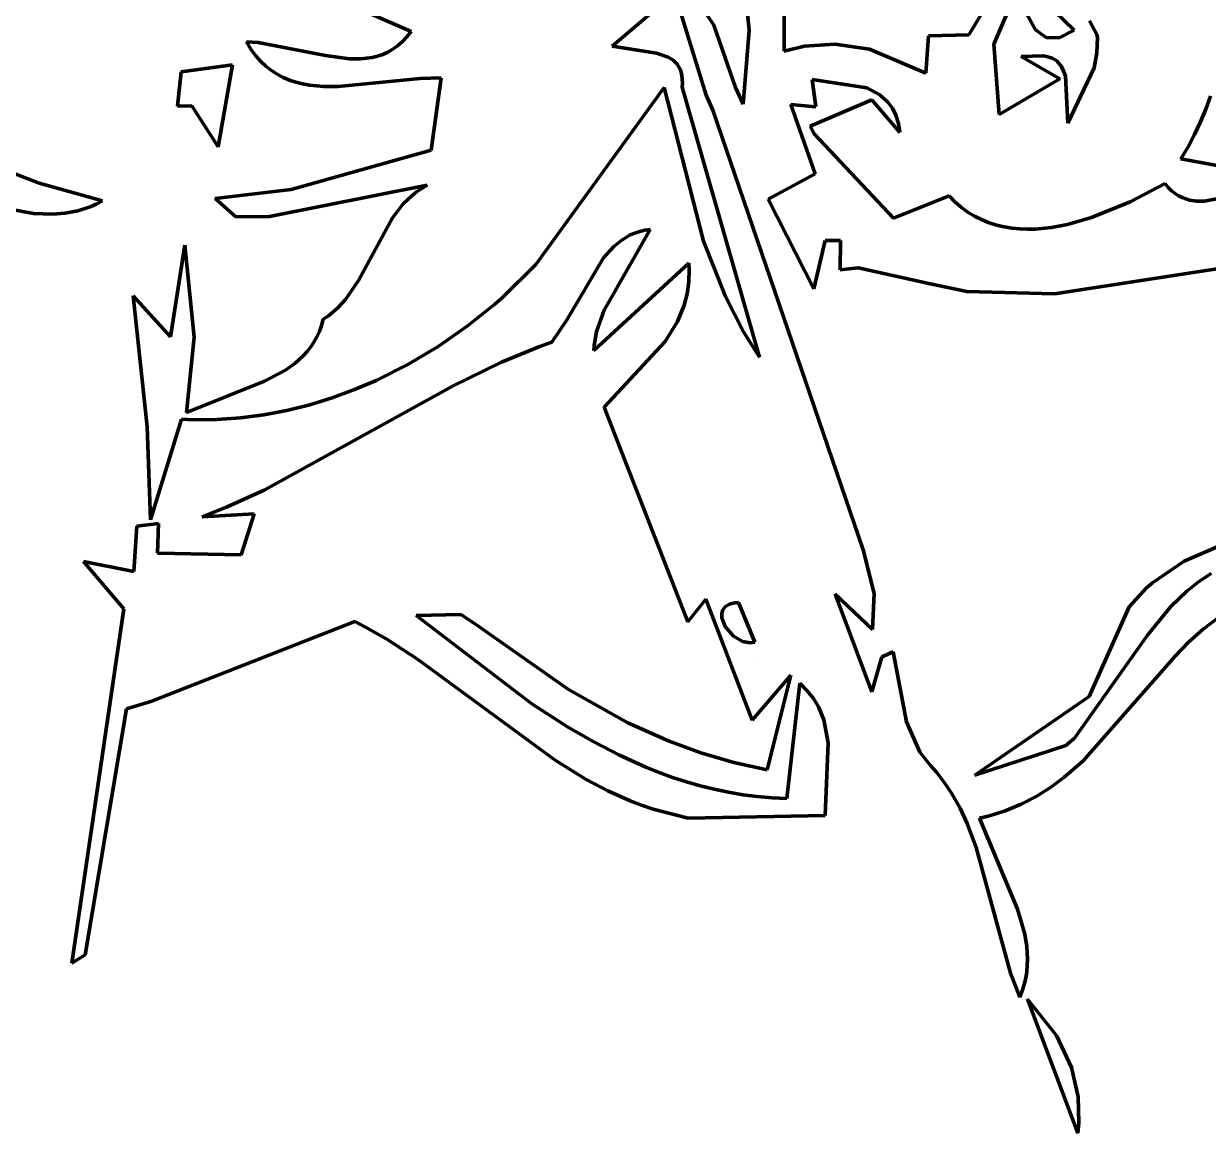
# Model space of a CAD drawing. Header units: millimetres. Extents: x 0 to 9.3, y 0 to 12.
# Drawn here: x 6.917 to 7.803, y 3.028 to 3.858 of the extents above; entities that cross this region are included whole.
import ezdxf

# ---------------------------------------------------------------- set-up
doc = ezdxf.new("R2010")
doc.units = ezdxf.units.MM
doc.layers.add('color#010101ff', color=7, linetype='CONTINUOUS', lineweight=100)
doc.layers.add('color#ffffffff', color=7, linetype='CONTINUOUS', lineweight=100)

msp = doc.modelspace()

# ---------------------------------------------------------------- linework, layer by layer
at = {"layer": 'color#010101ff'}
for p, q in [((7.62421, 3.85007), (7.66659, 3.91988)), ((7.48622, 3.9039), (7.48604, 3.83769)), ((7.20699, 3.8524), (7.10795, 3.89592)), ((7.45999, 3.85328), (7.45558, 3.89823)), ((7.66156, 3.88651), (7.6429, 3.84291)), ((7.40214, 3.87965), (7.3574, 3.84151)), ((7.42778, 3.8049), (7.4045, 3.88025)), ((7.42797, 3.86554), (7.43342, 3.85716)), ((7.67419, 3.85373), (7.66776, 3.86538)), ((7.68812, 3.86796), (7.70309, 3.85346)), ((7.43342, 3.85716), (7.44967, 3.81045)), ((7.71995, 3.85016), (7.71461, 3.86043)), ((7.20043, 3.84483), (7.20378, 3.84835)), ((7.20378, 3.84835), (7.20699, 3.8524)), ((7.45533, 3.79814), (7.45999, 3.85328)), ((7.59213, 3.82117), (7.59418, 3.8492)), ((7.59418, 3.8492), (7.62421, 3.85007)), ((7.68222, 3.84786), (7.67419, 3.85373)), ((7.69185, 3.84777), (7.68222, 3.84786)), ((7.70309, 3.85346), (7.69185, 3.84777)), ((7.72063, 3.84786), (7.71995, 3.85016)), ((7.72004, 3.83641), (7.72063, 3.84786)), ((7.08721, 3.83925), (7.08395, 3.84461)), ((7.08395, 3.84461), (7.0927, 3.84432)), ((7.09072, 3.83447), (7.08721, 3.83925)), ((7.0927, 3.84432), (7.14294, 3.83438)), ((7.18961, 3.83708), (7.19334, 3.83922)), ((7.19334, 3.83922), (7.19695, 3.84179)), ((7.19695, 3.84179), (7.20043, 3.84483)), ((7.3574, 3.84151), (7.39069, 3.83631)), ((7.48604, 3.83769), (7.50133, 3.84154)), ((7.50133, 3.84154), (7.52405, 3.8431)), ((7.52405, 3.8431), (7.54997, 3.83925)), ((7.54997, 3.83925), (7.59213, 3.82117)), ((7.6429, 3.84291), (7.647, 3.79023)), ((7.09445, 3.83022), (7.09072, 3.83447)), ((7.0984, 3.82648), (7.09445, 3.83022)), ((7.14294, 3.83438), (7.16084, 3.83197)), ((7.16084, 3.83197), (7.16947, 3.83194)), ((7.16947, 3.83194), (7.1778, 3.833)), ((7.1778, 3.833), (7.18183, 3.83399)), ((7.18183, 3.83399), (7.18578, 3.83535)), ((7.18578, 3.83535), (7.18961, 3.83708)), ((7.39069, 3.83631), (7.39936, 3.83332)), ((7.39936, 3.83332), (7.40298, 3.83103)), ((7.40298, 3.83103), (7.40597, 3.82805)), ((7.66338, 3.83369), (7.67978, 3.83428)), ((7.69247, 3.81708), (7.66338, 3.83369)), ((7.67978, 3.83428), (7.68228, 3.83387)), ((7.68228, 3.83387), (7.68658, 3.8325)), ((7.68658, 3.8325), (7.69001, 3.83048)), ((7.69001, 3.83048), (7.69371, 3.82638)), ((7.71792, 3.82525), (7.72004, 3.83641)), ((7.03223, 3.79648), (7.03503, 3.82216)), ((7.03503, 3.82216), (7.07342, 3.8276)), ((7.07342, 3.8276), (7.06276, 3.76603)), ((7.10255, 3.82323), (7.0984, 3.82648)), ((7.10689, 3.82043), (7.10255, 3.82323)), ((7.11141, 3.81807), (7.10689, 3.82043)), ((7.40597, 3.82805), (7.40821, 3.82428)), ((7.40821, 3.82428), (7.40901, 3.82207)), ((7.40901, 3.82207), (7.40958, 3.81961)), ((7.40958, 3.81961), (7.4099, 3.81691)), ((7.69371, 3.82638), (7.6965, 3.81936)), ((7.69824, 3.78383), (7.71792, 3.82525)), ((7.11609, 3.8161), (7.11141, 3.81807)), ((7.12093, 3.8145), (7.11609, 3.8161)), ((7.1259, 3.81325), (7.12093, 3.8145)), ((7.131, 3.81232), (7.1259, 3.81325)), ((7.14152, 3.81129), (7.131, 3.81232)), ((7.15238, 3.81119), (7.14152, 3.81129)), ((7.21371, 3.81729), (7.15238, 3.81119)), ((7.22945, 3.81778), (7.21371, 3.81729)), ((7.22217, 3.76361), (7.22945, 3.81778)), ((7.39623, 3.81067), (7.30043, 3.67814)), ((7.42587, 3.69548), (7.39623, 3.81067)), ((7.40997, 3.81394), (7.40976, 3.81068)), ((7.40976, 3.81068), (7.46773, 3.60873)), ((7.4099, 3.81691), (7.40997, 3.81394)), ((7.54803, 3.81022), (7.50712, 3.81652)), ((7.50712, 3.81652), (7.5099, 3.79604)), ((7.647, 3.79023), (7.69247, 3.81708)), ((7.6965, 3.81936), (7.69824, 3.78383)), ((7.43267, 3.79348), (7.42778, 3.8049)), ((7.44967, 3.81045), (7.45533, 3.79814)), ((7.55773, 3.80498), (7.54803, 3.81022)), ((7.56377, 3.7995), (7.55773, 3.80498)), ((7.80516, 3.80406), (7.80159, 3.79435)), ((7.0431, 3.79687), (7.03223, 3.79648)), ((7.06276, 3.76603), (7.0431, 3.79687)), ((7.54512, 3.46455), (7.43267, 3.79348)), ((7.5099, 3.79604), (7.49102, 3.79787)), ((7.49102, 3.79787), (7.50944, 3.74595)), ((7.5056, 3.78152), (7.5517, 3.80129)), ((7.5517, 3.80129), (7.57277, 3.77682)), ((7.56708, 3.795), (7.56377, 3.7995)), ((7.56973, 3.78976), (7.56708, 3.795)), ((7.80159, 3.79435), (7.79763, 3.78478)), ((7.57165, 3.78372), (7.56973, 3.78976)), ((7.79763, 3.78478), (7.79321, 3.77538)), ((7.50866, 3.77576), (7.5056, 3.78152)), ((7.56795, 3.71285), (7.50866, 3.77576)), ((7.57277, 3.77682), (7.57165, 3.78372)), ((7.79321, 3.77538), (7.78831, 3.76616)), ((6.8502, 3.76917), (6.92876, 3.73891)), ((7.11737, 3.73412), (7.22217, 3.76361)), ((7.78831, 3.76616), (7.78288, 3.75713)), ((7.78288, 3.75713), (7.83622, 3.74734)), ((7.50944, 3.74595), (7.47415, 3.72705)), ((6.92876, 3.73891), (6.97607, 3.72562)), ((7.06048, 3.72746), (7.11737, 3.73412)), ((7.21902, 3.73746), (7.10114, 3.71407)), ((7.2076, 3.72957), (7.21115, 3.7324)), ((7.21115, 3.7324), (7.21495, 3.73503)), ((7.21495, 3.73503), (7.21902, 3.73746)), ((7.77104, 3.7386), (7.74503, 3.72491)), ((7.77348, 3.73579), (7.77104, 3.7386)), ((7.77598, 3.73335), (7.77348, 3.73579)), ((7.77854, 3.73128), (7.77598, 3.73335)), ((7.78116, 3.72955), (7.77854, 3.73128)), ((6.9715, 3.72332), (6.9669, 3.72135)), ((6.97607, 3.72562), (6.9715, 3.72332)), ((7.07594, 3.71381), (7.06048, 3.72746)), ((7.19307, 3.713), (7.20121, 3.72338)), ((7.20121, 3.72338), (7.2076, 3.72957)), ((7.47415, 3.72705), (7.50841, 3.65999)), ((7.60959, 3.72938), (7.56795, 3.71285)), ((7.61414, 3.72478), (7.60959, 3.72938)), ((7.61889, 3.7207), (7.61414, 3.72478)), ((7.74503, 3.72491), (7.71613, 3.71316)), ((7.78382, 3.72815), (7.78116, 3.72955)), ((7.78929, 3.72626), (7.78382, 3.72815)), ((7.79491, 3.72545), (7.78929, 3.72626)), ((7.80066, 3.7256), (7.79491, 3.72545)), ((7.80944, 3.7273), (7.80066, 3.7256)), ((6.92451, 3.71635), (6.90549, 3.71982)), ((6.93877, 3.71576), (6.92451, 3.71635)), ((6.94823, 3.71653), (6.93877, 3.71576)), ((6.95761, 3.71836), (6.94823, 3.71653)), ((6.9669, 3.72135), (6.95761, 3.71836)), ((7.10114, 3.71407), (7.07594, 3.71381)), ((7.62381, 3.71713), (7.61889, 3.7207)), ((7.62891, 3.71405), (7.62381, 3.71713)), ((7.63415, 3.71144), (7.62891, 3.71405)), ((7.71613, 3.71316), (7.69811, 3.70807)), ((7.16772, 3.66622), (7.19307, 3.713)), ((7.63954, 3.70928), (7.63415, 3.71144)), ((7.64505, 3.70754), (7.63954, 3.70928)), ((7.65067, 3.70622), (7.64505, 3.70754)), ((7.6564, 3.70529), (7.65067, 3.70622)), ((7.6622, 3.70473), (7.6564, 3.70529)), ((7.66809, 3.70452), (7.6622, 3.70473)), ((7.67403, 3.70464), (7.66809, 3.70452)), ((7.68603, 3.70581), (7.67403, 3.70464)), ((7.69811, 3.70807), (7.68603, 3.70581)), ((7.38595, 3.70419), (7.35153, 3.64403)), ((7.35874, 3.69165), (7.36457, 3.69641)), ((7.36457, 3.69641), (7.371, 3.70019)), ((7.371, 3.70019), (7.37445, 3.70166)), ((7.37445, 3.70166), (7.37809, 3.70283)), ((7.37809, 3.70283), (7.38192, 3.70368)), ((7.38192, 3.70368), (7.38595, 3.70419)), ((7.44212, 3.6541), (7.42587, 3.69548)), ((7.50841, 3.65999), (7.51688, 3.69602)), ((7.51688, 3.69602), (7.52826, 3.69616)), ((7.52826, 3.69616), (7.52795, 3.67406)), ((7.02704, 3.62399), (7.03769, 3.69254)), ((7.03769, 3.69254), (7.04484, 3.62361)), ((7.35092, 3.68299), (7.35874, 3.69165)), ((7.30043, 3.67814), (7.27505, 3.65319)), ((7.32335, 3.63615), (7.35092, 3.68299)), ((7.34374, 3.61367), (7.41472, 3.67919)), ((7.41472, 3.67919), (7.41502, 3.67436)), ((7.41502, 3.67436), (7.41478, 3.66503)), ((7.52795, 3.67406), (7.54141, 3.67552)), ((7.54141, 3.67552), (7.59662, 3.66331)), ((7.68843, 3.65627), (7.81166, 3.67511)), ((7.15784, 3.65187), (7.16772, 3.66622)), ((7.41478, 3.66503), (7.41348, 3.65614)), ((7.59662, 3.66331), (7.62287, 3.65796)), ((7.0097, 3.55665), (6.99908, 3.65461)), ((6.99908, 3.65461), (7.02704, 3.62399)), ((7.15191, 3.64548), (7.15784, 3.65187)), ((7.27505, 3.65319), (7.26962, 3.64851)), ((7.41348, 3.65614), (7.41121, 3.64764)), ((7.45573, 3.62771), (7.44212, 3.6541)), ((7.62287, 3.65796), (7.68843, 3.65627)), ((7.14513, 3.63977), (7.15191, 3.64548)), ((7.26962, 3.64851), (7.24908, 3.63196)), ((7.35153, 3.64403), (7.34566, 3.62786)), ((7.41121, 3.64764), (7.40624, 3.63556)), ((7.14003, 3.63248), (7.14136, 3.63722)), ((7.14136, 3.63722), (7.14513, 3.63977)), ((7.31221, 3.62001), (7.32335, 3.63615)), ((7.40624, 3.63556), (7.39717, 3.62056)), ((7.13651, 3.62389), (7.13841, 3.62804)), ((7.13841, 3.62804), (7.14003, 3.63248)), ((7.24908, 3.63196), (7.22736, 3.61683)), ((7.34566, 3.62786), (7.34394, 3.61735)), ((7.46773, 3.60873), (7.45573, 3.62771)), ((7.04484, 3.62361), (7.03911, 3.56732)), ((7.12928, 3.61299), (7.13193, 3.61637)), ((7.13193, 3.61637), (7.13434, 3.62)), ((7.13434, 3.62), (7.13651, 3.62389)), ((7.22736, 3.61683), (7.20457, 3.60326)), ((7.27468, 3.60501), (7.30267, 3.61657)), ((7.30267, 3.61657), (7.31221, 3.62001)), ((7.34394, 3.61735), (7.34374, 3.61367)), ((7.39717, 3.62056), (7.35142, 3.57128)), ((7.12008, 3.60411), (7.12641, 3.60982)), ((7.12641, 3.60982), (7.12928, 3.61299)), ((7.09744, 3.59086), (7.11306, 3.59913)), ((7.11306, 3.59913), (7.12008, 3.60411)), ((7.20457, 3.60326), (7.18086, 3.59138)), ((7.23849, 3.58726), (7.27468, 3.60501)), ((7.03911, 3.56732), (7.09744, 3.59086)), ((7.18086, 3.59138), (7.1646, 3.58445)), ((7.09714, 3.50919), (7.23849, 3.58726)), ((7.1646, 3.58445), (7.14802, 3.57838)), ((7.13117, 3.57319), (7.11407, 3.56893)), ((7.14802, 3.57838), (7.13117, 3.57319)), ((7.07933, 3.56333), (7.06175, 3.56208)), ((7.09678, 3.56563), (7.07933, 3.56333)), ((7.11407, 3.56893), (7.09678, 3.56563)), ((7.35142, 3.57128), (7.41408, 3.41081)), ((7.01198, 3.48708), (7.0097, 3.55665)), ((7.03524, 3.56224), (7.01198, 3.48708)), ((7.04409, 3.56191), (7.03524, 3.56224)), ((7.06175, 3.56208), (7.04409, 3.56191)), ((7.06952, 3.49674), (7.09714, 3.50919)), ((7.90579, 3.50885), (7.78533, 3.45602)), ((7.05064, 3.48938), (7.06952, 3.49674)), ((7.00183, 3.48239), (7.01797, 3.48438)), ((7.01797, 3.48438), (7.01738, 3.46205)), ((7.0896, 3.4916), (7.05064, 3.48938)), ((7.0799, 3.46076), (7.0896, 3.4916)), ((6.99957, 3.44837), (7.00183, 3.48239)), ((7.01738, 3.46205), (7.0799, 3.46076)), ((7.55344, 3.43197), (7.54512, 3.46455)), ((6.99207, 3.42046), (6.96201, 3.45597)), ((6.96201, 3.45597), (6.99957, 3.44837)), ((7.78533, 3.45602), (7.76171, 3.4399)), ((7.76171, 3.4399), (7.75722, 3.43627)), ((7.78739, 3.43369), (7.79611, 3.44063)), ((7.79611, 3.44063), (7.80554, 3.44691)), ((7.55172, 3.35831), (7.52427, 3.43138)), ((7.52427, 3.43138), (7.55213, 3.405)), ((7.55213, 3.405), (7.55344, 3.43197)), ((7.75722, 3.43627), (7.74433, 3.42193)), ((7.77548, 3.42218), (7.78739, 3.43369)), ((7.41408, 3.41081), (7.42755, 3.42774)), ((7.42755, 3.42774), (7.46211, 3.33725)), ((7.44022, 3.41962), (7.4421, 3.422)), ((7.4421, 3.422), (7.44346, 3.42299)), ((7.44346, 3.42299), (7.44511, 3.42381)), ((7.44511, 3.42381), (7.44707, 3.42447)), ((7.44707, 3.42447), (7.44935, 3.42493)), ((7.44935, 3.42493), (7.45196, 3.42518)), ((7.45196, 3.42518), (7.46424, 3.39541)), ((7.74433, 3.42193), (7.71425, 3.35486)), ((7.75799, 3.40081), (7.77548, 3.42218)), ((6.95328, 3.15522), (6.99207, 3.42046)), ((7.24429, 3.4162), (7.21091, 3.41544)), ((7.21091, 3.41544), (7.29741, 3.34947)), ((7.25526, 3.40902), (7.24429, 3.4162)), ((7.43937, 3.41682), (7.44022, 3.41962)), ((7.43943, 3.41373), (7.43937, 3.41682)), ((7.44189, 3.40723), (7.43943, 3.41373)), ((7.81114, 3.41405), (7.79957, 3.40513)), ((7.16496, 3.41098), (7.0123, 3.35104)), ((7.17305, 3.40677), (7.16496, 3.41098)), ((7.18885, 3.3977), (7.17305, 3.40677)), ((7.3247, 3.36002), (7.25526, 3.40902)), ((7.4483, 3.39991), (7.44189, 3.40723)), ((7.79957, 3.40513), (7.7886, 3.39537)), ((7.21176, 3.3828), (7.18885, 3.3977)), ((7.45507, 3.39602), (7.4483, 3.39991)), ((7.46057, 3.39497), (7.45507, 3.39602)), ((7.46424, 3.39541), (7.46057, 3.39497)), ((7.70321, 3.3236), (7.75799, 3.40081)), ((7.7886, 3.39537), (7.77829, 3.3847)), ((7.56774, 3.38838), (7.55916, 3.38461)), ((7.57753, 3.33579), (7.56774, 3.38838)), ((7.31489, 3.30711), (7.21176, 3.3828)), ((7.46448, 3.38272), (7.46448, 3.38272)), ((7.55916, 3.38461), (7.55172, 3.35831)), ((7.7734, 3.37899), (7.70991, 3.30661)), ((7.77829, 3.3847), (7.7734, 3.37899)), ((7.46211, 3.33725), (7.49103, 3.37082)), ((7.49103, 3.37082), (7.4735, 3.30008)), ((7.36912, 3.33518), (7.3247, 3.36002)), ((7.48819, 3.27841), (7.4978, 3.36479)), ((7.4978, 3.36479), (7.5034, 3.35918)), ((7.5034, 3.35918), (7.50801, 3.35327)), ((7.0123, 3.35104), (6.99415, 3.3455)), ((7.50801, 3.35327), (7.5117, 3.34708)), ((7.71425, 3.35486), (7.62878, 3.29599)), ((6.99415, 3.3455), (6.9631, 3.16141)), ((7.29741, 3.34947), (7.32491, 3.33172)), ((7.5117, 3.34708), (7.51572, 3.33735)), ((7.4, 3.3213), (7.36912, 3.33518)), ((7.51572, 3.33735), (7.5191, 3.32018)), ((7.58753, 3.31306), (7.57753, 3.33579)), ((7.32491, 3.33172), (7.34372, 3.32085)), ((7.69677, 3.31817), (7.70321, 3.3236)), ((7.34372, 3.32085), (7.36294, 3.31091)), ((7.42386, 3.31257), (7.4, 3.3213)), ((7.5191, 3.32018), (7.51672, 3.26572)), ((7.62878, 3.29599), (7.69677, 3.31817)), ((7.33811, 3.29285), (7.31489, 3.30711)), ((7.36294, 3.31091), (7.38259, 3.30202)), ((7.44835, 3.30544), (7.42386, 3.31257)), ((7.59553, 3.30313), (7.58753, 3.31306)), ((7.70991, 3.30661), (7.69546, 3.29422)), ((7.38259, 3.30202), (7.39259, 3.29803)), ((7.39259, 3.29803), (7.4027, 3.29434)), ((7.4735, 3.30008), (7.44835, 3.30544)), ((7.59996, 3.29817), (7.59553, 3.30313)), ((7.60408, 3.29306), (7.59996, 3.29817)), ((7.35417, 3.28434), (7.33811, 3.29285)), ((7.4027, 3.29434), (7.41294, 3.291)), ((7.41294, 3.291), (7.42329, 3.28801)), ((7.42329, 3.28801), (7.43378, 3.28538)), ((7.60789, 3.28781), (7.60408, 3.29306)), ((7.61142, 3.28243), (7.60789, 3.28781)), ((7.69546, 3.29422), (7.68527, 3.28676)), ((7.3708, 3.27681), (7.35417, 3.28434)), ((7.43378, 3.28538), (7.44439, 3.28314)), ((7.44439, 3.28314), (7.45513, 3.28131)), ((7.45513, 3.28131), (7.46601, 3.2799)), ((7.46601, 3.2799), (7.47703, 3.27893)), ((7.47703, 3.27893), (7.48819, 3.27841)), ((7.61771, 3.2713), (7.61142, 3.28243)), ((7.67457, 3.28005), (7.66331, 3.27418)), ((7.68527, 3.28676), (7.67457, 3.28005)), ((7.37936, 3.27346), (7.3708, 3.27681)), ((7.3881, 3.27041), (7.37936, 3.27346)), ((7.4142, 3.26378), (7.3881, 3.27041)), ((7.6231, 3.25973), (7.61771, 3.2713)), ((7.66331, 3.27418), (7.65142, 3.26925)), ((7.51672, 3.26572), (7.4142, 3.26378)), ((7.63885, 3.26537), (7.63229, 3.26385)), ((7.63229, 3.26385), (7.66066, 3.19579)), ((7.64522, 3.26717), (7.63885, 3.26537)), ((7.65142, 3.26925), (7.64522, 3.26717)), ((7.6298, 3.24174), (7.6231, 3.25973)), ((7.65535, 3.14774), (7.6298, 3.24174)), ((7.66066, 3.19579), (7.66608, 3.17711)), ((7.66608, 3.17711), (7.66763, 3.16771)), ((7.66763, 3.16771), (7.66819, 3.15827)), ((6.9631, 3.16141), (6.95328, 3.15522)), ((7.66819, 3.15827), (7.6676, 3.1488)), ((7.66238, 3.12977), (7.65535, 3.14774)), ((7.6676, 3.1488), (7.66684, 3.14405)), ((7.66572, 3.1393), (7.66424, 3.13454)), ((7.66684, 3.14405), (7.66572, 3.1393)), ((7.66424, 3.13454), (7.66238, 3.12977)), ((7.66821, 3.12825), (7.6899, 3.10122)), ((7.70578, 3.02797), (7.66821, 3.12825)), ((7.6899, 3.10122), (7.70112, 3.07731)), ((7.70112, 3.07731), (7.7061, 3.0552)), ((7.7061, 3.0552), (7.70659, 3.03588)), ((7.70659, 3.03588), (7.70578, 3.02797))]:
    msp.add_line(p, q, dxfattribs=at)
at = {"layer": 'color#ffffffff'}
for p, q in [((7.66659, 3.91988), (7.62421, 3.85007)), ((7.48604, 3.83769), (7.48622, 3.9039)), ((7.10795, 3.89592), (7.20699, 3.8524)), ((7.45558, 3.89823), (7.45999, 3.85328)), ((7.6429, 3.84291), (7.66156, 3.88651)), ((7.3574, 3.84151), (7.40214, 3.87965)), ((7.4045, 3.88025), (7.42778, 3.8049)), ((7.43342, 3.85716), (7.42797, 3.86554)), ((7.66776, 3.86538), (7.67419, 3.85373)), ((7.70309, 3.85346), (7.68812, 3.86796)), ((7.44967, 3.81045), (7.43342, 3.85716)), ((7.71461, 3.86043), (7.71995, 3.85016)), ((7.20378, 3.84835), (7.20043, 3.84483)), ((7.20699, 3.8524), (7.20378, 3.84835)), ((7.45999, 3.85328), (7.45533, 3.79814)), ((7.59418, 3.8492), (7.59213, 3.82117)), ((7.62421, 3.85007), (7.59418, 3.8492)), ((7.67419, 3.85373), (7.68222, 3.84786)), ((7.68222, 3.84786), (7.69185, 3.84777)), ((7.69185, 3.84777), (7.70309, 3.85346)), ((7.71995, 3.85016), (7.72063, 3.84786)), ((7.72063, 3.84786), (7.72004, 3.83641)), ((7.0927, 3.84432), (7.08395, 3.84461)), ((7.08395, 3.84461), (7.08721, 3.83925)), ((7.08721, 3.83925), (7.09072, 3.83447)), ((7.14294, 3.83438), (7.0927, 3.84432)), ((7.19334, 3.83922), (7.18961, 3.83708)), ((7.19695, 3.84179), (7.19334, 3.83922)), ((7.20043, 3.84483), (7.19695, 3.84179)), ((7.39069, 3.83631), (7.3574, 3.84151)), ((7.50133, 3.84154), (7.48604, 3.83769)), ((7.52405, 3.8431), (7.50133, 3.84154)), ((7.54997, 3.83925), (7.52405, 3.8431)), ((7.59213, 3.82117), (7.54997, 3.83925)), ((7.647, 3.79023), (7.6429, 3.84291)), ((7.09072, 3.83447), (7.09445, 3.83022)), ((7.09445, 3.83022), (7.0984, 3.82648)), ((7.16084, 3.83197), (7.14294, 3.83438)), ((7.16947, 3.83194), (7.16084, 3.83197)), ((7.1778, 3.833), (7.16947, 3.83194)), ((7.18183, 3.83399), (7.1778, 3.833)), ((7.18578, 3.83535), (7.18183, 3.83399)), ((7.18961, 3.83708), (7.18578, 3.83535)), ((7.39936, 3.83332), (7.39069, 3.83631)), ((7.40298, 3.83103), (7.39936, 3.83332)), ((7.40597, 3.82805), (7.40298, 3.83103)), ((7.67978, 3.83428), (7.66338, 3.83369)), ((7.66338, 3.83369), (7.69247, 3.81708)), ((7.68228, 3.83387), (7.67978, 3.83428)), ((7.68658, 3.8325), (7.68228, 3.83387)), ((7.69001, 3.83048), (7.68658, 3.8325)), ((7.69371, 3.82638), (7.69001, 3.83048)), ((7.72004, 3.83641), (7.71792, 3.82525)), ((7.03503, 3.82216), (7.03223, 3.79648)), ((7.07342, 3.8276), (7.03503, 3.82216)), ((7.06276, 3.76603), (7.07342, 3.8276)), ((7.0984, 3.82648), (7.10255, 3.82323)), ((7.10255, 3.82323), (7.10689, 3.82043)), ((7.10689, 3.82043), (7.11141, 3.81807)), ((7.40821, 3.82428), (7.40597, 3.82805)), ((7.40901, 3.82207), (7.40821, 3.82428)), ((7.40958, 3.81961), (7.40901, 3.82207)), ((7.4099, 3.81691), (7.40958, 3.81961)), ((7.6965, 3.81936), (7.69371, 3.82638)), ((7.71792, 3.82525), (7.69824, 3.78383)), ((7.11141, 3.81807), (7.11609, 3.8161)), ((7.11609, 3.8161), (7.12093, 3.8145)), ((7.12093, 3.8145), (7.1259, 3.81325)), ((7.1259, 3.81325), (7.131, 3.81232)), ((7.131, 3.81232), (7.14152, 3.81129)), ((7.14152, 3.81129), (7.15238, 3.81119)), ((7.15238, 3.81119), (7.21371, 3.81729)), ((7.21371, 3.81729), (7.22945, 3.81778)), ((7.22945, 3.81778), (7.22217, 3.76361)), ((7.30043, 3.67814), (7.39623, 3.81067)), ((7.39623, 3.81067), (7.42587, 3.69548)), ((7.40976, 3.81068), (7.40997, 3.81394)), ((7.46773, 3.60873), (7.40976, 3.81068)), ((7.40997, 3.81394), (7.4099, 3.81691)), ((7.5099, 3.79604), (7.50712, 3.81652)), ((7.50712, 3.81652), (7.54803, 3.81022)), ((7.69247, 3.81708), (7.647, 3.79023)), ((7.69824, 3.78383), (7.6965, 3.81936)), ((7.42778, 3.8049), (7.43267, 3.79348)), ((7.45533, 3.79814), (7.44967, 3.81045)), ((7.54803, 3.81022), (7.55773, 3.80498)), ((7.55773, 3.80498), (7.56377, 3.7995)), ((7.80159, 3.79435), (7.80516, 3.80406)), ((7.03223, 3.79648), (7.0431, 3.79687)), ((7.0431, 3.79687), (7.06276, 3.76603)), ((7.43267, 3.79348), (7.54512, 3.46455)), ((7.50944, 3.74595), (7.49102, 3.79787)), ((7.49102, 3.79787), (7.5099, 3.79604)), ((7.5517, 3.80129), (7.5056, 3.78152)), ((7.57277, 3.77682), (7.5517, 3.80129)), ((7.56377, 3.7995), (7.56708, 3.795)), ((7.56708, 3.795), (7.56973, 3.78976)), ((7.79763, 3.78478), (7.80159, 3.79435)), ((7.56973, 3.78976), (7.57165, 3.78372)), ((7.79321, 3.77538), (7.79763, 3.78478)), ((7.5056, 3.78152), (7.50866, 3.77576)), ((7.50866, 3.77576), (7.56795, 3.71285)), ((7.57165, 3.78372), (7.57277, 3.77682)), ((7.78831, 3.76616), (7.79321, 3.77538)), ((6.92876, 3.73891), (6.8502, 3.76917)), ((7.22217, 3.76361), (7.11737, 3.73412)), ((7.78288, 3.75713), (7.78831, 3.76616)), ((7.83622, 3.74734), (7.78288, 3.75713)), ((7.47415, 3.72705), (7.50944, 3.74595)), ((6.97607, 3.72562), (6.92876, 3.73891)), ((7.11737, 3.73412), (7.06048, 3.72746)), ((7.10114, 3.71407), (7.21902, 3.73746)), ((7.21115, 3.7324), (7.2076, 3.72957)), ((7.21495, 3.73503), (7.21115, 3.7324)), ((7.21902, 3.73746), (7.21495, 3.73503)), ((7.74503, 3.72491), (7.77104, 3.7386)), ((7.77104, 3.7386), (7.77348, 3.73579)), ((7.77348, 3.73579), (7.77598, 3.73335)), ((7.77598, 3.73335), (7.77854, 3.73128)), ((7.77854, 3.73128), (7.78116, 3.72955)), ((6.9669, 3.72135), (6.9715, 3.72332)), ((6.9715, 3.72332), (6.97607, 3.72562)), ((7.06048, 3.72746), (7.07594, 3.71381)), ((7.20121, 3.72338), (7.19307, 3.713)), ((7.2076, 3.72957), (7.20121, 3.72338)), ((7.50841, 3.65999), (7.47415, 3.72705)), ((7.56795, 3.71285), (7.60959, 3.72938)), ((7.60959, 3.72938), (7.61414, 3.72478)), ((7.61414, 3.72478), (7.61889, 3.7207)), ((7.71613, 3.71316), (7.74503, 3.72491)), ((7.78116, 3.72955), (7.78382, 3.72815)), ((7.78382, 3.72815), (7.78929, 3.72626)), ((7.78929, 3.72626), (7.79491, 3.72545)), ((7.79491, 3.72545), (7.80066, 3.7256)), ((7.80066, 3.7256), (7.80944, 3.7273)), ((6.90549, 3.71982), (6.92451, 3.71635)), ((6.92451, 3.71635), (6.93877, 3.71576)), ((6.93877, 3.71576), (6.94823, 3.71653)), ((6.94823, 3.71653), (6.95761, 3.71836)), ((6.95761, 3.71836), (6.9669, 3.72135)), ((7.07594, 3.71381), (7.10114, 3.71407)), ((7.61889, 3.7207), (7.62381, 3.71713)), ((7.62381, 3.71713), (7.62891, 3.71405)), ((7.62891, 3.71405), (7.63415, 3.71144)), ((7.69811, 3.70807), (7.71613, 3.71316)), ((7.19307, 3.713), (7.16772, 3.66622)), ((7.63415, 3.71144), (7.63954, 3.70928)), ((7.63954, 3.70928), (7.64505, 3.70754)), ((7.64505, 3.70754), (7.65067, 3.70622)), ((7.65067, 3.70622), (7.6564, 3.70529)), ((7.6564, 3.70529), (7.6622, 3.70473)), ((7.6622, 3.70473), (7.66809, 3.70452)), ((7.66809, 3.70452), (7.67403, 3.70464)), ((7.67403, 3.70464), (7.68603, 3.70581)), ((7.68603, 3.70581), (7.69811, 3.70807)), ((7.35153, 3.64403), (7.38595, 3.70419)), ((7.36457, 3.69641), (7.35874, 3.69165)), ((7.371, 3.70019), (7.36457, 3.69641)), ((7.37445, 3.70166), (7.371, 3.70019)), ((7.37809, 3.70283), (7.37445, 3.70166)), ((7.38192, 3.70368), (7.37809, 3.70283)), ((7.38595, 3.70419), (7.38192, 3.70368)), ((7.42587, 3.69548), (7.44212, 3.6541)), ((7.51688, 3.69602), (7.50841, 3.65999)), ((7.52826, 3.69616), (7.51688, 3.69602)), ((7.52795, 3.67406), (7.52826, 3.69616)), ((7.03769, 3.69254), (7.02704, 3.62399)), ((7.04484, 3.62361), (7.03769, 3.69254)), ((7.35874, 3.69165), (7.35092, 3.68299)), ((7.27505, 3.65319), (7.30043, 3.67814)), ((7.35092, 3.68299), (7.32335, 3.63615)), ((7.41472, 3.67919), (7.34374, 3.61367)), ((7.41502, 3.67436), (7.41472, 3.67919)), ((7.41478, 3.66503), (7.41502, 3.67436)), ((7.54141, 3.67552), (7.52795, 3.67406)), ((7.59662, 3.66331), (7.54141, 3.67552)), ((7.81166, 3.67511), (7.68843, 3.65627)), ((7.16772, 3.66622), (7.15784, 3.65187)), ((7.41348, 3.65614), (7.41478, 3.66503)), ((7.62287, 3.65796), (7.59662, 3.66331)), ((7.02704, 3.62399), (6.99908, 3.65461)), ((6.99908, 3.65461), (7.0097, 3.55665)), ((7.15784, 3.65187), (7.15191, 3.64548)), ((7.26962, 3.64851), (7.27505, 3.65319)), ((7.41121, 3.64764), (7.41348, 3.65614)), ((7.44212, 3.6541), (7.45573, 3.62771)), ((7.68843, 3.65627), (7.62287, 3.65796)), ((7.15191, 3.64548), (7.14513, 3.63977)), ((7.24908, 3.63196), (7.26962, 3.64851)), ((7.34566, 3.62786), (7.35153, 3.64403)), ((7.40624, 3.63556), (7.41121, 3.64764)), ((7.14136, 3.63722), (7.14003, 3.63248)), ((7.14513, 3.63977), (7.14136, 3.63722)), ((7.32335, 3.63615), (7.31221, 3.62001)), ((7.39717, 3.62056), (7.40624, 3.63556)), ((7.13841, 3.62804), (7.13651, 3.62389)), ((7.14003, 3.63248), (7.13841, 3.62804)), ((7.22736, 3.61683), (7.24908, 3.63196)), ((7.34394, 3.61735), (7.34566, 3.62786)), ((7.45573, 3.62771), (7.46773, 3.60873)), ((7.03911, 3.56732), (7.04484, 3.62361)), ((7.13193, 3.61637), (7.12928, 3.61299)), ((7.13434, 3.62), (7.13193, 3.61637)), ((7.13651, 3.62389), (7.13434, 3.62)), ((7.20457, 3.60326), (7.22736, 3.61683)), ((7.30267, 3.61657), (7.27468, 3.60501)), ((7.31221, 3.62001), (7.30267, 3.61657)), ((7.34374, 3.61367), (7.34394, 3.61735)), ((7.35142, 3.57128), (7.39717, 3.62056)), ((7.12641, 3.60982), (7.12008, 3.60411)), ((7.12928, 3.61299), (7.12641, 3.60982)), ((7.11306, 3.59913), (7.09744, 3.59086)), ((7.12008, 3.60411), (7.11306, 3.59913)), ((7.18086, 3.59138), (7.20457, 3.60326)), ((7.27468, 3.60501), (7.23849, 3.58726)), ((7.09744, 3.59086), (7.03911, 3.56732)), ((7.1646, 3.58445), (7.18086, 3.59138)), ((7.23849, 3.58726), (7.09714, 3.50919)), ((7.14802, 3.57838), (7.1646, 3.58445)), ((7.11407, 3.56893), (7.13117, 3.57319)), ((7.13117, 3.57319), (7.14802, 3.57838)), ((7.06175, 3.56208), (7.07933, 3.56333)), ((7.07933, 3.56333), (7.09678, 3.56563)), ((7.09678, 3.56563), (7.11407, 3.56893)), ((7.41408, 3.41081), (7.35142, 3.57128)), ((7.0097, 3.55665), (7.01198, 3.48708)), ((7.01198, 3.48708), (7.03524, 3.56224)), ((7.03524, 3.56224), (7.04409, 3.56191)), ((7.04409, 3.56191), (7.06175, 3.56208)), ((7.09714, 3.50919), (7.06952, 3.49674)), ((7.78533, 3.45602), (7.90579, 3.50885)), ((7.06952, 3.49674), (7.05064, 3.48938)), ((7.01797, 3.48438), (7.00183, 3.48239)), ((7.01738, 3.46205), (7.01797, 3.48438)), ((7.05064, 3.48938), (7.0896, 3.4916)), ((7.0896, 3.4916), (7.0799, 3.46076)), ((7.00183, 3.48239), (6.99957, 3.44837)), ((7.0799, 3.46076), (7.01738, 3.46205)), ((7.54512, 3.46455), (7.55344, 3.43197)), ((6.99957, 3.44837), (6.96201, 3.45597)), ((6.96201, 3.45597), (6.99207, 3.42046)), ((7.76171, 3.4399), (7.78533, 3.45602)), ((7.75722, 3.43627), (7.76171, 3.4399)), ((7.79611, 3.44063), (7.78739, 3.43369)), ((7.80554, 3.44691), (7.79611, 3.44063)), ((7.55213, 3.405), (7.52427, 3.43138)), ((7.52427, 3.43138), (7.55172, 3.35831)), ((7.55344, 3.43197), (7.55213, 3.405)), ((7.74433, 3.42193), (7.75722, 3.43627)), ((7.78739, 3.43369), (7.77548, 3.42218)), ((7.42755, 3.42774), (7.41408, 3.41081)), ((7.46211, 3.33725), (7.42755, 3.42774)), ((7.4421, 3.422), (7.44022, 3.41962)), ((7.44346, 3.42299), (7.4421, 3.422)), ((7.44511, 3.42381), (7.44346, 3.42299)), ((7.44707, 3.42447), (7.44511, 3.42381)), ((7.44935, 3.42493), (7.44707, 3.42447)), ((7.45196, 3.42518), (7.44935, 3.42493)), ((7.46424, 3.39541), (7.45196, 3.42518)), ((7.71425, 3.35486), (7.74433, 3.42193)), ((7.77548, 3.42218), (7.75799, 3.40081)), ((6.99207, 3.42046), (6.95328, 3.15522)), ((7.21091, 3.41544), (7.24429, 3.4162)), ((7.29741, 3.34947), (7.21091, 3.41544)), ((7.24429, 3.4162), (7.25526, 3.40902)), ((7.44022, 3.41962), (7.43937, 3.41682)), ((7.43937, 3.41682), (7.43943, 3.41373)), ((7.43943, 3.41373), (7.44189, 3.40723)), ((7.79957, 3.40513), (7.81114, 3.41405)), ((7.0123, 3.35104), (7.16496, 3.41098)), ((7.16496, 3.41098), (7.17305, 3.40677)), ((7.17305, 3.40677), (7.18885, 3.3977)), ((7.25526, 3.40902), (7.3247, 3.36002)), ((7.44189, 3.40723), (7.4483, 3.39991)), ((7.7886, 3.39537), (7.79957, 3.40513)), ((7.18885, 3.3977), (7.21176, 3.3828)), ((7.4483, 3.39991), (7.45507, 3.39602)), ((7.45507, 3.39602), (7.46057, 3.39497)), ((7.46057, 3.39497), (7.46424, 3.39541)), ((7.75799, 3.40081), (7.70321, 3.3236)), ((7.77829, 3.3847), (7.7886, 3.39537)), ((7.55916, 3.38461), (7.56774, 3.38838)), ((7.56774, 3.38838), (7.57753, 3.33579)), ((7.21176, 3.3828), (7.31489, 3.30711)), ((7.46448, 3.38272), (7.46448, 3.38272)), ((7.55172, 3.35831), (7.55916, 3.38461)), ((7.70991, 3.30661), (7.7734, 3.37899)), ((7.7734, 3.37899), (7.77829, 3.3847)), ((7.49103, 3.37082), (7.46211, 3.33725)), ((7.4735, 3.30008), (7.49103, 3.37082)), ((7.3247, 3.36002), (7.36912, 3.33518)), ((7.4978, 3.36479), (7.48819, 3.27841)), ((7.5034, 3.35918), (7.4978, 3.36479)), ((7.50801, 3.35327), (7.5034, 3.35918)), ((6.99415, 3.3455), (7.0123, 3.35104)), ((7.5117, 3.34708), (7.50801, 3.35327)), ((7.62878, 3.29599), (7.71425, 3.35486)), ((6.9631, 3.16141), (6.99415, 3.3455)), ((7.32491, 3.33172), (7.29741, 3.34947)), ((7.51572, 3.33735), (7.5117, 3.34708)), ((7.36912, 3.33518), (7.4, 3.3213)), ((7.5191, 3.32018), (7.51572, 3.33735)), ((7.57753, 3.33579), (7.58753, 3.31306)), ((7.34372, 3.32085), (7.32491, 3.33172)), ((7.70321, 3.3236), (7.69677, 3.31817)), ((7.36294, 3.31091), (7.34372, 3.32085)), ((7.4, 3.3213), (7.42386, 3.31257)), ((7.51672, 3.26572), (7.5191, 3.32018)), ((7.69677, 3.31817), (7.62878, 3.29599)), ((7.31489, 3.30711), (7.33811, 3.29285)), ((7.38259, 3.30202), (7.36294, 3.31091)), ((7.42386, 3.31257), (7.44835, 3.30544)), ((7.58753, 3.31306), (7.59553, 3.30313)), ((7.69546, 3.29422), (7.70991, 3.30661)), ((7.39259, 3.29803), (7.38259, 3.30202)), ((7.4027, 3.29434), (7.39259, 3.29803)), ((7.44835, 3.30544), (7.4735, 3.30008)), ((7.59553, 3.30313), (7.59996, 3.29817)), ((7.59996, 3.29817), (7.60408, 3.29306)), ((7.33811, 3.29285), (7.35417, 3.28434)), ((7.41294, 3.291), (7.4027, 3.29434)), ((7.42329, 3.28801), (7.41294, 3.291)), ((7.43378, 3.28538), (7.42329, 3.28801)), ((7.60408, 3.29306), (7.60789, 3.28781)), ((7.60789, 3.28781), (7.61142, 3.28243)), ((7.68527, 3.28676), (7.69546, 3.29422)), ((7.35417, 3.28434), (7.3708, 3.27681)), ((7.44439, 3.28314), (7.43378, 3.28538)), ((7.45513, 3.28131), (7.44439, 3.28314)), ((7.46601, 3.2799), (7.45513, 3.28131)), ((7.47703, 3.27893), (7.46601, 3.2799)), ((7.48819, 3.27841), (7.47703, 3.27893)), ((7.61142, 3.28243), (7.61771, 3.2713)), ((7.66331, 3.27418), (7.67457, 3.28005)), ((7.67457, 3.28005), (7.68527, 3.28676)), ((7.3708, 3.27681), (7.37936, 3.27346)), ((7.37936, 3.27346), (7.3881, 3.27041)), ((7.3881, 3.27041), (7.4142, 3.26378)), ((7.61771, 3.2713), (7.6231, 3.25973)), ((7.65142, 3.26925), (7.66331, 3.27418)), ((7.4142, 3.26378), (7.51672, 3.26572)), ((7.63229, 3.26385), (7.63885, 3.26537)), ((7.66066, 3.19579), (7.63229, 3.26385)), ((7.63885, 3.26537), (7.64522, 3.26717)), ((7.64522, 3.26717), (7.65142, 3.26925)), ((7.6231, 3.25973), (7.6298, 3.24174)), ((7.6298, 3.24174), (7.65535, 3.14774)), ((7.66608, 3.17711), (7.66066, 3.19579)), ((7.66763, 3.16771), (7.66608, 3.17711)), ((7.66819, 3.15827), (7.66763, 3.16771)), ((6.95328, 3.15522), (6.9631, 3.16141)), ((7.6676, 3.1488), (7.66819, 3.15827)), ((7.65535, 3.14774), (7.66238, 3.12977)), ((7.66684, 3.14405), (7.6676, 3.1488)), ((7.66424, 3.13454), (7.66572, 3.1393)), ((7.66572, 3.1393), (7.66684, 3.14405)), ((7.66238, 3.12977), (7.66424, 3.13454)), ((7.66821, 3.12825), (7.70578, 3.02797)), ((7.6899, 3.10122), (7.66821, 3.12825)), ((7.70112, 3.07731), (7.6899, 3.10122)), ((7.7061, 3.0552), (7.70112, 3.07731)), ((7.70659, 3.03588), (7.7061, 3.0552)), ((7.70578, 3.02797), (7.70659, 3.03588))]:
    msp.add_line(p, q, dxfattribs=at)

doc.saveas('drawing.dxf')
